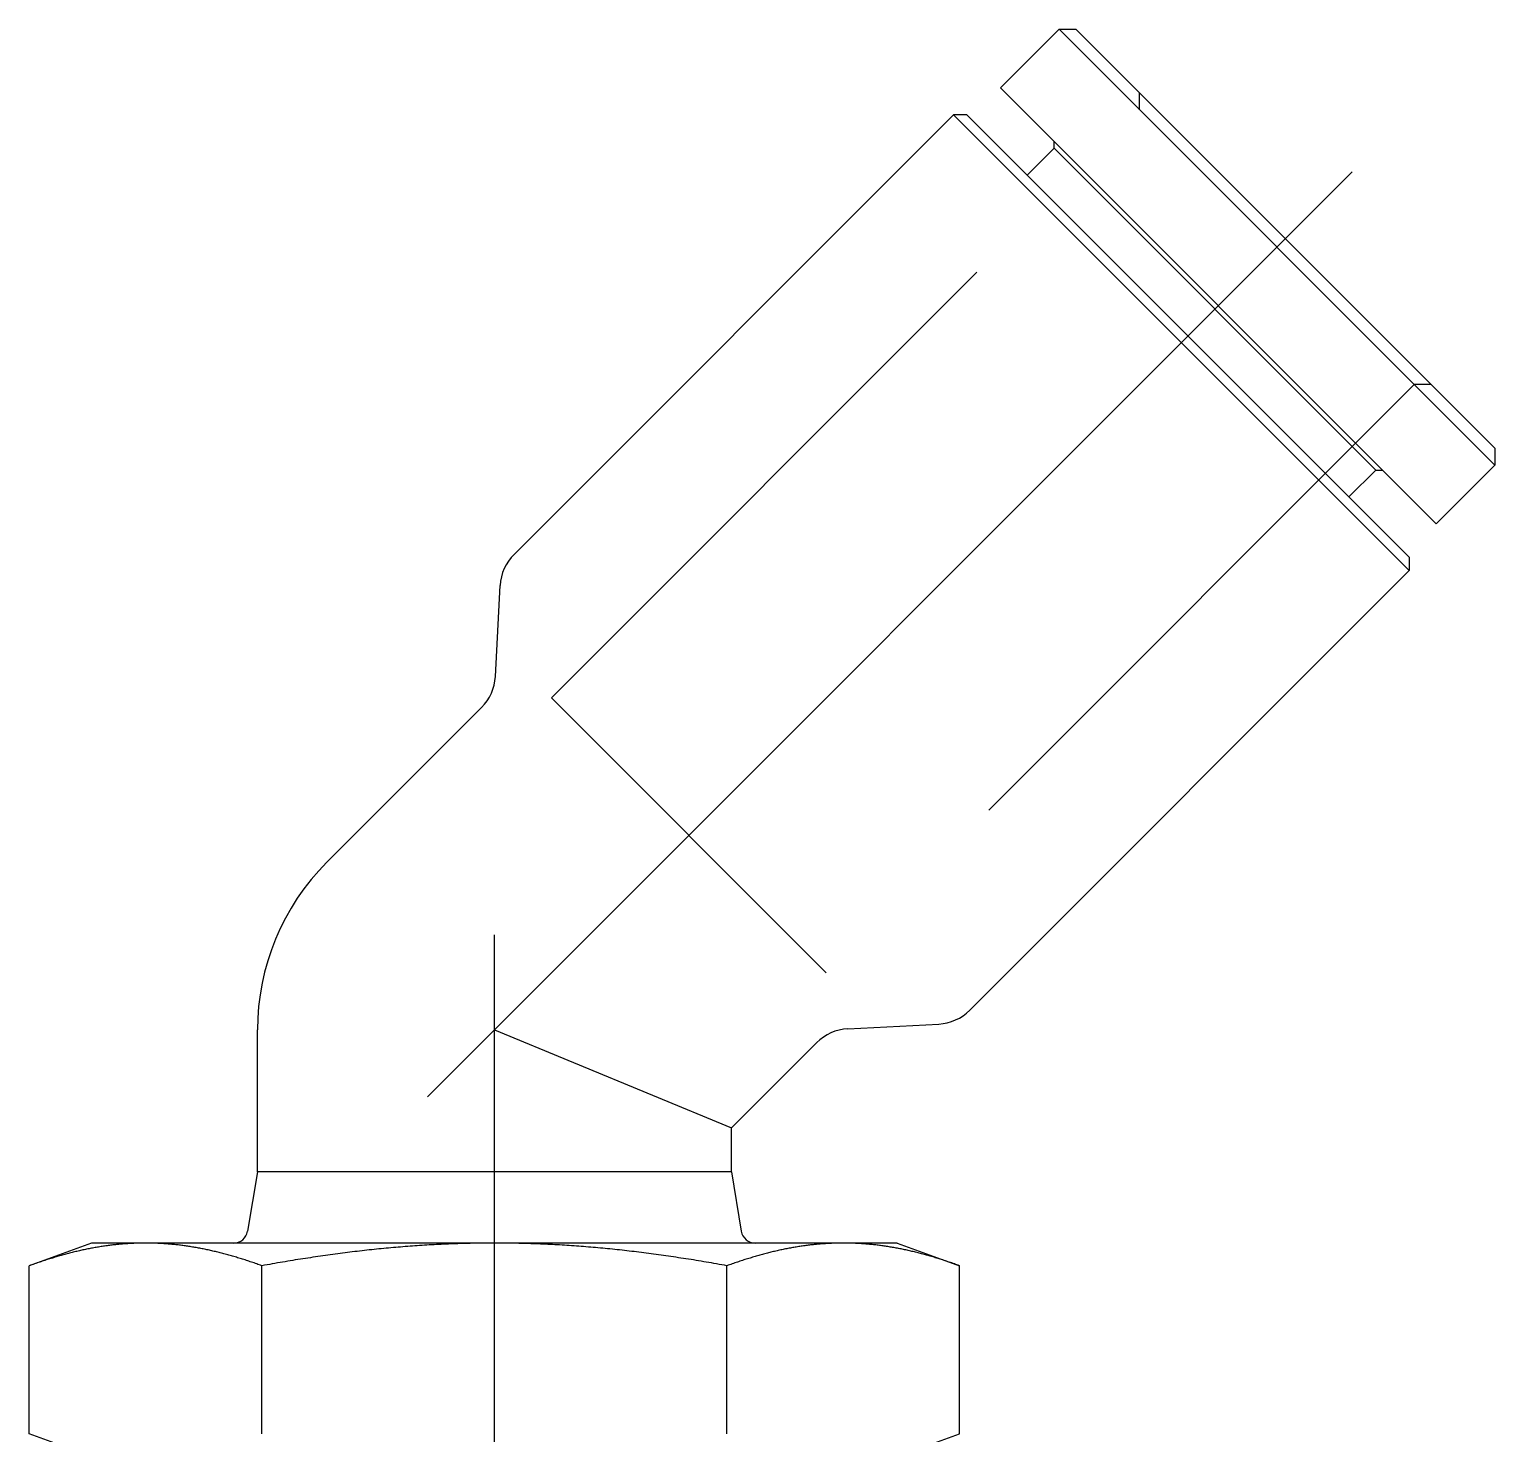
# Model space of a CAD drawing. Extents: x -9.8 to 51.7, y -19.1 to 44.1.
# Drawn here: x -9.81 to 21.11, y 12.48 to 42.11 of the extents above; entities that cross this region are included whole.
import ezdxf

# ---------------------------------------------------------------- set-up
doc = ezdxf.new("R2010")
doc.units = 0
doc.linetypes.add('CENTER', pattern=[50.8, 31.75, -6.35, 6.35, -6.35])
doc.linetypes.add('DASHED', pattern=[19.05, 12.7, -6.35])
doc.layers.get('0').update_dxf_attribs({"linetype": 'CONTINUOUS'})
doc.layers.add('CENTER', color=1, linetype='CENTER')

msp = doc.modelspace()

# ---------------------------------------------------------------- linework, layer by layer
at = {"color": 7, "linetype": 'CONTINUOUS'}
for p, q in [((11.915, 42.107), (10.677, 40.87)), ((11.915, 42.107), (21.107, 32.915)), ((11.915, 42.107), (12.268, 42.107)), ((12.268, 42.107), (21.107, 33.268)), ((19.87, 31.677), (10.677, 40.87)), ((0.413, 31.029), (9.687, 40.304)), ((19.304, 30.687), (9.687, 40.304)), ((9.97, 40.304), (9.687, 40.304)), ((9.97, 40.304), (19.304, 30.97)), ((11.809, 39.597), (11.243, 39.031)), ((11.809, 39.597), (11.809, 39.738)), ((18.597, 32.809), (11.809, 39.597)), ((21.107, 33.268), (21.107, 32.915)), ((18.597, 32.809), (18.031, 32.243)), ((18.597, 32.809), (18.738, 32.809)), ((21.107, 32.915), (19.87, 31.677)), ((19.304, 30.97), (19.304, 30.687)), ((10.029, 21.413), (19.304, 30.687)), ((0.02, 28.454), (0.121, 30.375)), ((-3.536, 24.536), (-0.271, 27.8)), ((7.454, 21.02), (9.375, 21.121)), ((-5, 18), (-5, 21)), ((0, 21), (5, 18.929)), ((5, 18.929), (6.8, 20.729)), ((5, 18), (5, 18.929)), ((-5, 18), (-5.208, 16.751)), ((5, 18), (-5, 18)), ((5, 18), (5.208, 16.751)), ((-8.5, 16.5), (-9.815, 16.021)), ((-7.361, 16.5), (-8.5, 16.5)), ((0, 16.5), (-7.361, 16.5)), ((7.361, 16.5), (0, 16.5)), ((8.5, 16.5), (7.361, 16.5)), ((8.5, 16.5), (9.815, 16.021)), ((-9.815, 12.479), (-9.815, 16.021)), ((-4.907, 12.479), (-4.907, 16.021)), ((4.907, 12.479), (4.907, 16.021)), ((9.815, 12.479), (9.815, 16.021)), ((-8.5, 12), (-9.815, 12.479)), ((8.5, 12), (9.815, 12.479))]:
    msp.add_line(p, q, dxfattribs=at)
at = {"color": 3, "linetype": 'DASHED'}
for p, q in [((13.612, 40.41), (13.612, 40.764)), ((1.202, 28), (13.612, 40.41)), ((19.41, 34.612), (7, 22.202)), ((19.764, 34.612), (19.41, 34.612)), ((7, 22.202), (1.202, 28))]:
    msp.add_line(p, q, dxfattribs=at)
at = {"color": 7}
for points in [[(-7.361, 16.5, 0), (-7.387, 16.5, 0), (-7.413, 16.5, 0), (-7.439, 16.5, 0), (-7.464, 16.499, 0), (-7.49, 16.499, 0), (-7.516, 16.498, 0), (-7.542, 16.497, 0), (-7.567, 16.496, 0), (-7.593, 16.495, 0), (-7.618, 16.494, 0), (-7.644, 16.493, 0), (-7.669, 16.492, 0), (-7.695, 16.491, 0), (-7.72, 16.489, 0), (-7.746, 16.487, 0), (-7.771, 16.486, 0), (-7.796, 16.484, 0), (-7.822, 16.482, 0), (-7.847, 16.48, 0), (-7.872, 16.478, 0), (-7.898, 16.476, 0), (-7.923, 16.473, 0), (-7.948, 16.471, 0), (-7.974, 16.468, 0), (-7.999, 16.465, 0), (-8.024, 16.463, 0), (-8.049, 16.46, 0), (-8.075, 16.457, 0), (-8.1, 16.454, 0), (-8.125, 16.45, 0), (-8.15, 16.447, 0), (-8.175, 16.444, 0), (-8.201, 16.44, 0), (-8.226, 16.437, 0), (-8.251, 16.433, 0), (-8.276, 16.429, 0), (-8.302, 16.425, 0), (-8.327, 16.421, 0), (-8.352, 16.417, 0), (-8.377, 16.413, 0), (-8.403, 16.409, 0), (-8.428, 16.404, 0), (-8.453, 16.399, 0), (-8.479, 16.395, 0), (-8.504, 16.39, 0), (-8.529, 16.385, 0), (-8.555, 16.38, 0), (-8.58, 16.375, 0), (-8.605, 16.37, 0), (-8.631, 16.365, 0), (-8.656, 16.36, 0), (-8.682, 16.354, 0), (-8.707, 16.349, 0), (-8.733, 16.343, 0), (-8.758, 16.337, 0), (-8.784, 16.331, 0), (-8.809, 16.325, 0), (-8.835, 16.319, 0), (-8.861, 16.313, 0), (-8.886, 16.307, 0), (-8.912, 16.3, 0), (-8.938, 16.294, 0), (-8.964, 16.287, 0), (-8.989, 16.281, 0), (-9.015, 16.274, 0), (-9.041, 16.267, 0), (-9.067, 16.26, 0), (-9.093, 16.253, 0), (-9.119, 16.246, 0), (-9.145, 16.238, 0), (-9.171, 16.231, 0), (-9.197, 16.224, 0), (-9.224, 16.216, 0), (-9.25, 16.208, 0), (-9.276, 16.2, 0), (-9.303, 16.192, 0), (-9.329, 16.184, 0), (-9.356, 16.176, 0), (-9.382, 16.168, 0), (-9.409, 16.16, 0), (-9.435, 16.151, 0), (-9.462, 16.143, 0), (-9.489, 16.134, 0), (-9.516, 16.125, 0), (-9.542, 16.116, 0), (-9.569, 16.107, 0), (-9.596, 16.098, 0), (-9.623, 16.089, 0), (-9.651, 16.08, 0), (-9.678, 16.07, 0), (-9.705, 16.061, 0), (-9.732, 16.051, 0), (-9.76, 16.041, 0), (-9.787, 16.031, 0), (-9.815, 16.021, 0)], [(-4.907, 16.021, 0), (-4.935, 16.031, 0), (-4.963, 16.041, 0), (-4.99, 16.051, 0), (-5.017, 16.061, 0), (-5.045, 16.07, 0), (-5.072, 16.08, 0), (-5.099, 16.089, 0), (-5.126, 16.098, 0), (-5.153, 16.107, 0), (-5.18, 16.116, 0), (-5.207, 16.125, 0), (-5.234, 16.134, 0), (-5.26, 16.143, 0), (-5.287, 16.151, 0), (-5.314, 16.16, 0), (-5.34, 16.168, 0), (-5.367, 16.176, 0), (-5.393, 16.184, 0), (-5.42, 16.192, 0), (-5.446, 16.2, 0), (-5.472, 16.208, 0), (-5.499, 16.216, 0), (-5.525, 16.224, 0), (-5.551, 16.231, 0), (-5.577, 16.238, 0), (-5.603, 16.246, 0), (-5.629, 16.253, 0), (-5.655, 16.26, 0), (-5.681, 16.267, 0), (-5.707, 16.274, 0), (-5.733, 16.281, 0), (-5.759, 16.287, 0), (-5.785, 16.294, 0), (-5.81, 16.3, 0), (-5.836, 16.307, 0), (-5.862, 16.313, 0), (-5.888, 16.319, 0), (-5.913, 16.325, 0), (-5.939, 16.331, 0), (-5.964, 16.337, 0), (-5.99, 16.343, 0), (-6.015, 16.349, 0), (-6.041, 16.354, 0), (-6.066, 16.36, 0), (-6.092, 16.365, 0), (-6.117, 16.37, 0), (-6.143, 16.375, 0), (-6.168, 16.38, 0), (-6.193, 16.385, 0), (-6.219, 16.39, 0), (-6.244, 16.395, 0), (-6.269, 16.399, 0), (-6.295, 16.404, 0), (-6.32, 16.409, 0), (-6.345, 16.413, 0), (-6.37, 16.417, 0), (-6.396, 16.421, 0), (-6.421, 16.425, 0), (-6.446, 16.429, 0), (-6.471, 16.433, 0), (-6.497, 16.437, 0), (-6.522, 16.44, 0), (-6.547, 16.444, 0), (-6.572, 16.447, 0), (-6.597, 16.45, 0), (-6.623, 16.454, 0), (-6.648, 16.457, 0), (-6.673, 16.46, 0), (-6.698, 16.463, 0), (-6.724, 16.465, 0), (-6.749, 16.468, 0), (-6.774, 16.471, 0), (-6.799, 16.473, 0), (-6.825, 16.476, 0), (-6.85, 16.478, 0), (-6.875, 16.48, 0), (-6.901, 16.482, 0), (-6.926, 16.484, 0), (-6.951, 16.486, 0), (-6.977, 16.487, 0), (-7.002, 16.489, 0), (-7.028, 16.491, 0), (-7.053, 16.492, 0), (-7.079, 16.493, 0), (-7.104, 16.494, 0), (-7.13, 16.495, 0), (-7.155, 16.496, 0), (-7.181, 16.497, 0), (-7.207, 16.498, 0), (-7.232, 16.499, 0), (-7.258, 16.499, 0), (-7.284, 16.5, 0), (-7.31, 16.5, 0), (-7.335, 16.5, 0), (-7.361, 16.5, 0)], [(0, 16.5, 0), (-0.052, 16.5, 0), (-0.103, 16.5, 0), (-0.155, 16.5, 0), (-0.207, 16.499, 0), (-0.258, 16.499, 0), (-0.309, 16.498, 0), (-0.361, 16.497, 0), (-0.412, 16.496, 0), (-0.463, 16.495, 0), (-0.514, 16.494, 0), (-0.565, 16.493, 0), (-0.616, 16.492, 0), (-0.667, 16.491, 0), (-0.718, 16.489, 0), (-0.769, 16.487, 0), (-0.82, 16.486, 0), (-0.87, 16.484, 0), (-0.921, 16.482, 0), (-0.972, 16.48, 0), (-1.022, 16.478, 0), (-1.073, 16.476, 0), (-1.124, 16.473, 0), (-1.174, 16.471, 0), (-1.225, 16.468, 0), (-1.275, 16.465, 0), (-1.326, 16.463, 0), (-1.376, 16.46, 0), (-1.427, 16.457, 0), (-1.477, 16.454, 0), (-1.528, 16.45, 0), (-1.578, 16.447, 0), (-1.628, 16.444, 0), (-1.679, 16.44, 0), (-1.729, 16.437, 0), (-1.78, 16.433, 0), (-1.83, 16.429, 0), (-1.881, 16.425, 0), (-1.931, 16.421, 0), (-1.982, 16.417, 0), (-2.032, 16.413, 0), (-2.083, 16.409, 0), (-2.133, 16.404, 0), (-2.184, 16.399, 0), (-2.235, 16.395, 0), (-2.285, 16.39, 0), (-2.336, 16.385, 0), (-2.387, 16.38, 0), (-2.437, 16.375, 0), (-2.488, 16.37, 0), (-2.539, 16.365, 0), (-2.59, 16.36, 0), (-2.641, 16.354, 0), (-2.692, 16.349, 0), (-2.743, 16.343, 0), (-2.794, 16.337, 0), (-2.845, 16.331, 0), (-2.896, 16.325, 0), (-2.947, 16.319, 0), (-2.999, 16.313, 0), (-3.05, 16.307, 0), (-3.102, 16.3, 0), (-3.153, 16.294, 0), (-3.205, 16.287, 0), (-3.256, 16.281, 0), (-3.308, 16.274, 0), (-3.36, 16.267, 0), (-3.412, 16.26, 0), (-3.464, 16.253, 0), (-3.516, 16.246, 0), (-3.568, 16.238, 0), (-3.62, 16.231, 0), (-3.673, 16.224, 0), (-3.725, 16.216, 0), (-3.777, 16.208, 0), (-3.83, 16.2, 0), (-3.883, 16.192, 0), (-3.936, 16.184, 0), (-3.989, 16.176, 0), (-4.042, 16.168, 0), (-4.095, 16.16, 0), (-4.148, 16.151, 0), (-4.202, 16.143, 0), (-4.255, 16.134, 0), (-4.309, 16.125, 0), (-4.362, 16.116, 0), (-4.416, 16.107, 0), (-4.47, 16.098, 0), (-4.524, 16.089, 0), (-4.579, 16.08, 0), (-4.633, 16.07, 0), (-4.688, 16.061, 0), (-4.742, 16.051, 0), (-4.797, 16.041, 0), (-4.852, 16.031, 0), (-4.907, 16.021, 0)], [(4.907, 16.021, 0), (4.852, 16.031, 0), (4.797, 16.041, 0), (4.742, 16.051, 0), (4.688, 16.061, 0), (4.633, 16.07, 0), (4.579, 16.08, 0), (4.524, 16.089, 0), (4.47, 16.098, 0), (4.416, 16.107, 0), (4.362, 16.116, 0), (4.309, 16.125, 0), (4.255, 16.134, 0), (4.202, 16.143, 0), (4.148, 16.151, 0), (4.095, 16.16, 0), (4.042, 16.168, 0), (3.989, 16.176, 0), (3.936, 16.184, 0), (3.883, 16.192, 0), (3.83, 16.2, 0), (3.777, 16.208, 0), (3.725, 16.216, 0), (3.673, 16.224, 0), (3.62, 16.231, 0), (3.568, 16.238, 0), (3.516, 16.246, 0), (3.464, 16.253, 0), (3.412, 16.26, 0), (3.36, 16.267, 0), (3.308, 16.274, 0), (3.256, 16.281, 0), (3.205, 16.287, 0), (3.153, 16.294, 0), (3.102, 16.3, 0), (3.05, 16.307, 0), (2.999, 16.313, 0), (2.947, 16.319, 0), (2.896, 16.325, 0), (2.845, 16.331, 0), (2.794, 16.337, 0), (2.743, 16.343, 0), (2.692, 16.349, 0), (2.641, 16.354, 0), (2.59, 16.36, 0), (2.539, 16.365, 0), (2.488, 16.37, 0), (2.437, 16.375, 0), (2.387, 16.38, 0), (2.336, 16.385, 0), (2.285, 16.39, 0), (2.235, 16.395, 0), (2.184, 16.399, 0), (2.133, 16.404, 0), (2.083, 16.409, 0), (2.032, 16.413, 0), (1.982, 16.417, 0), (1.931, 16.421, 0), (1.881, 16.425, 0), (1.83, 16.429, 0), (1.78, 16.433, 0), (1.729, 16.437, 0), (1.679, 16.44, 0), (1.628, 16.444, 0), (1.578, 16.447, 0), (1.528, 16.45, 0), (1.477, 16.454, 0), (1.427, 16.457, 0), (1.376, 16.46, 0), (1.326, 16.463, 0), (1.275, 16.465, 0), (1.225, 16.468, 0), (1.174, 16.471, 0), (1.124, 16.473, 0), (1.073, 16.476, 0), (1.022, 16.478, 0), (0.972, 16.48, 0), (0.921, 16.482, 0), (0.87, 16.484, 0), (0.82, 16.486, 0), (0.769, 16.487, 0), (0.718, 16.489, 0), (0.667, 16.491, 0), (0.616, 16.492, 0), (0.565, 16.493, 0), (0.514, 16.494, 0), (0.463, 16.495, 0), (0.412, 16.496, 0), (0.361, 16.497, 0), (0.309, 16.498, 0), (0.258, 16.499, 0), (0.207, 16.499, 0), (0.155, 16.5, 0), (0.103, 16.5, 0), (0.052, 16.5, 0), (0, 16.5, 0)], [(7.361, 16.5, 0), (7.335, 16.5, 0), (7.31, 16.5, 0), (7.284, 16.5, 0), (7.258, 16.499, 0), (7.232, 16.499, 0), (7.207, 16.498, 0), (7.181, 16.497, 0), (7.155, 16.496, 0), (7.13, 16.495, 0), (7.104, 16.494, 0), (7.079, 16.493, 0), (7.053, 16.492, 0), (7.028, 16.491, 0), (7.002, 16.489, 0), (6.977, 16.487, 0), (6.951, 16.486, 0), (6.926, 16.484, 0), (6.901, 16.482, 0), (6.875, 16.48, 0), (6.85, 16.478, 0), (6.825, 16.476, 0), (6.799, 16.473, 0), (6.774, 16.471, 0), (6.749, 16.468, 0), (6.724, 16.465, 0), (6.698, 16.463, 0), (6.673, 16.46, 0), (6.648, 16.457, 0), (6.623, 16.454, 0), (6.597, 16.45, 0), (6.572, 16.447, 0), (6.547, 16.444, 0), (6.522, 16.44, 0), (6.497, 16.437, 0), (6.471, 16.433, 0), (6.446, 16.429, 0), (6.421, 16.425, 0), (6.396, 16.421, 0), (6.37, 16.417, 0), (6.345, 16.413, 0), (6.32, 16.409, 0), (6.295, 16.404, 0), (6.269, 16.399, 0), (6.244, 16.395, 0), (6.219, 16.39, 0), (6.193, 16.385, 0), (6.168, 16.38, 0), (6.143, 16.375, 0), (6.117, 16.37, 0), (6.092, 16.365, 0), (6.066, 16.36, 0), (6.041, 16.354, 0), (6.015, 16.349, 0), (5.99, 16.343, 0), (5.964, 16.337, 0), (5.939, 16.331, 0), (5.913, 16.325, 0), (5.888, 16.319, 0), (5.862, 16.313, 0), (5.836, 16.307, 0), (5.81, 16.3, 0), (5.785, 16.294, 0), (5.759, 16.287, 0), (5.733, 16.281, 0), (5.707, 16.274, 0), (5.681, 16.267, 0), (5.655, 16.26, 0), (5.629, 16.253, 0), (5.603, 16.246, 0), (5.577, 16.238, 0), (5.551, 16.231, 0), (5.525, 16.224, 0), (5.499, 16.216, 0), (5.472, 16.208, 0), (5.446, 16.2, 0), (5.42, 16.192, 0), (5.393, 16.184, 0), (5.367, 16.176, 0), (5.34, 16.168, 0), (5.314, 16.16, 0), (5.287, 16.151, 0), (5.26, 16.143, 0), (5.234, 16.134, 0), (5.207, 16.125, 0), (5.18, 16.116, 0), (5.153, 16.107, 0), (5.126, 16.098, 0), (5.099, 16.089, 0), (5.072, 16.08, 0), (5.045, 16.07, 0), (5.017, 16.061, 0), (4.99, 16.051, 0), (4.963, 16.041, 0), (4.935, 16.031, 0), (4.907, 16.021, 0)], [(9.815, 16.021, 0), (9.787, 16.031, 0), (9.76, 16.041, 0), (9.732, 16.051, 0), (9.705, 16.061, 0), (9.678, 16.07, 0), (9.651, 16.08, 0), (9.623, 16.089, 0), (9.596, 16.098, 0), (9.569, 16.107, 0), (9.542, 16.116, 0), (9.516, 16.125, 0), (9.489, 16.134, 0), (9.462, 16.143, 0), (9.435, 16.151, 0), (9.409, 16.16, 0), (9.382, 16.168, 0), (9.356, 16.176, 0), (9.329, 16.184, 0), (9.303, 16.192, 0), (9.276, 16.2, 0), (9.25, 16.208, 0), (9.224, 16.216, 0), (9.197, 16.224, 0), (9.171, 16.231, 0), (9.145, 16.238, 0), (9.119, 16.246, 0), (9.093, 16.253, 0), (9.067, 16.26, 0), (9.041, 16.267, 0), (9.015, 16.274, 0), (8.989, 16.281, 0), (8.964, 16.287, 0), (8.938, 16.294, 0), (8.912, 16.3, 0), (8.886, 16.307, 0), (8.861, 16.313, 0), (8.835, 16.319, 0), (8.809, 16.325, 0), (8.784, 16.331, 0), (8.758, 16.337, 0), (8.733, 16.343, 0), (8.707, 16.349, 0), (8.682, 16.354, 0), (8.656, 16.36, 0), (8.631, 16.365, 0), (8.605, 16.37, 0), (8.58, 16.375, 0), (8.555, 16.38, 0), (8.529, 16.385, 0), (8.504, 16.39, 0), (8.479, 16.395, 0), (8.453, 16.399, 0), (8.428, 16.404, 0), (8.403, 16.409, 0), (8.377, 16.413, 0), (8.352, 16.417, 0), (8.327, 16.421, 0), (8.302, 16.425, 0), (8.276, 16.429, 0), (8.251, 16.433, 0), (8.226, 16.437, 0), (8.201, 16.44, 0), (8.175, 16.444, 0), (8.15, 16.447, 0), (8.125, 16.45, 0), (8.1, 16.454, 0), (8.075, 16.457, 0), (8.049, 16.46, 0), (8.024, 16.463, 0), (7.999, 16.465, 0), (7.974, 16.468, 0), (7.948, 16.471, 0), (7.923, 16.473, 0), (7.898, 16.476, 0), (7.872, 16.478, 0), (7.847, 16.48, 0), (7.822, 16.482, 0), (7.796, 16.484, 0), (7.771, 16.486, 0), (7.746, 16.487, 0), (7.72, 16.489, 0), (7.695, 16.491, 0), (7.669, 16.492, 0), (7.644, 16.493, 0), (7.618, 16.494, 0), (7.593, 16.495, 0), (7.567, 16.496, 0), (7.542, 16.497, 0), (7.516, 16.498, 0), (7.49, 16.499, 0), (7.464, 16.499, 0), (7.439, 16.5, 0), (7.413, 16.5, 0), (7.387, 16.5, 0), (7.361, 16.5, 0)]]:
    msp.add_polyline3d(points, dxfattribs=at)
at = {"color": 7, "linetype": 'CONTINUOUS'}
for centre, radius, start, end in [((1.12, 30.322), 1, 135, 176.9872), ((-0.978, 28.507), 1, 315, 356.9872), ((0, 21), 5, 135, 180), ((9.322, 22.12), 1, 273.0128, 315), ((7.507, 20.022), 1, 93.0128, 135), ((-5.504, 16.8), 0.3, 270, 350.5377), ((5.504, 16.8), 0.3, 189.4623, 270)]:
    msp.add_arc(centre, radius, start, end, dxfattribs=at)
at = {"layer": 'CENTER', "color": 1, "linetype": 'CENTER'}
for p, q in [((-1.414, 19.586), (18.102, 39.102)), ((0, -2), (0, 23))]:
    msp.add_line(p, q, dxfattribs=at)

doc.saveas('drawing.dxf')
